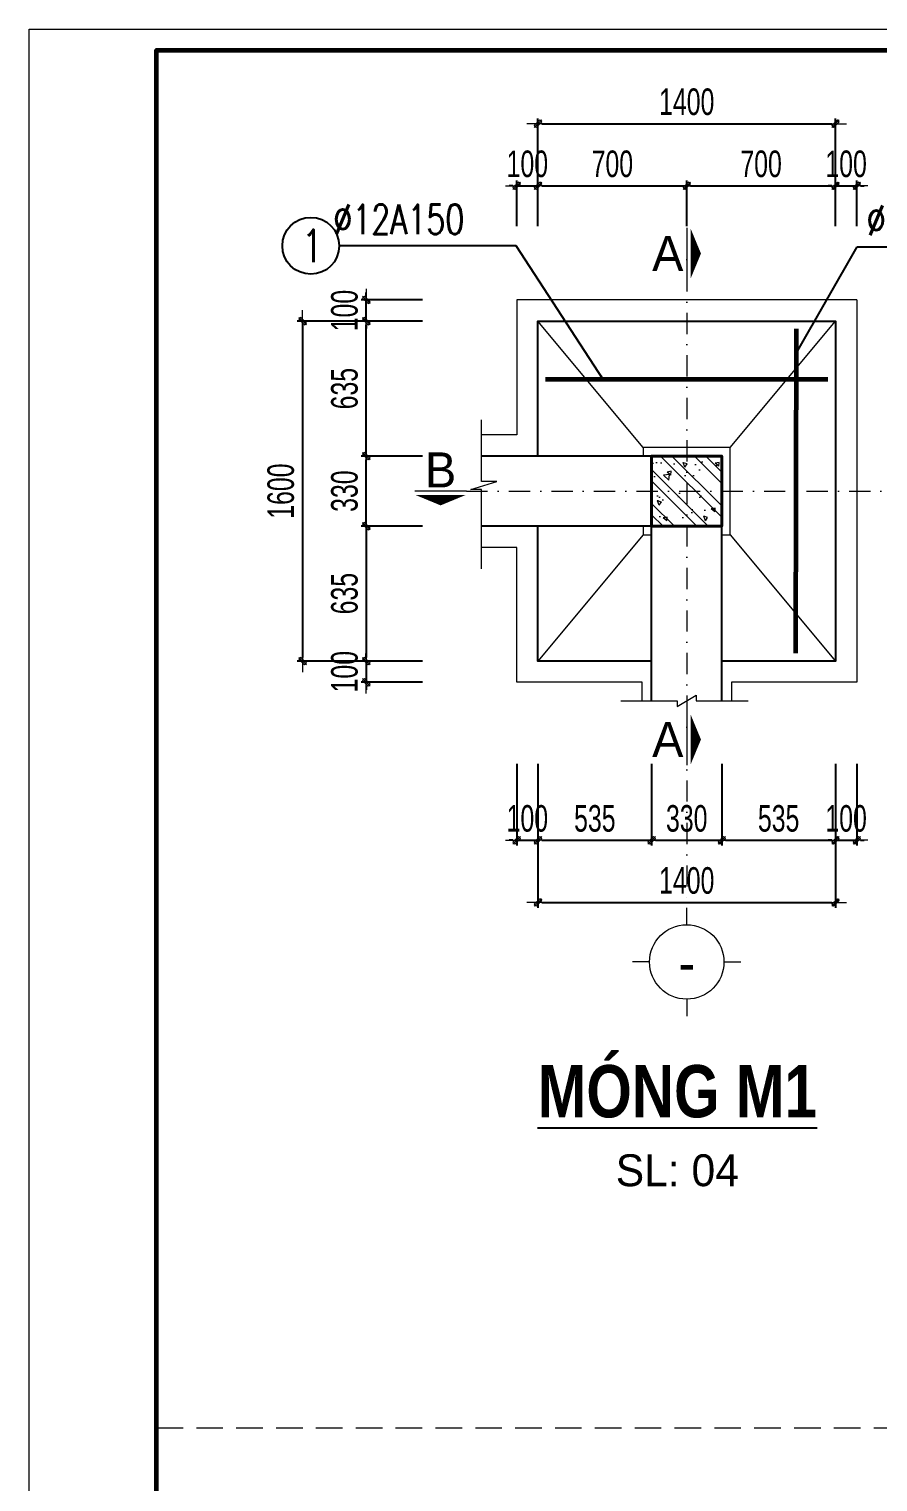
# Model space of a CAD drawing. Header units: millimetres. Extents: x -182770 to 489476, y -561170 to -280028.
# Drawn here: x -71050 to -67055, y -519428 to -512589 of the extents above; entities that cross this region are included whole.
import ezdxf
from ezdxf.enums import TextEntityAlignment as Align

# ---------------------------------------------------------------- set-up
doc = ezdxf.new("R2010")
doc.units = ezdxf.units.MM
doc.header["$MEASUREMENT"] = 0
doc.header["$PDMODE"] = 32
doc.linetypes.add('DASHDOT', pattern=[1, 0.5, -0.25, 0, -0.25])
doc.linetypes.add('HIDDEN', pattern=[0.375, 0.25, -0.125])
doc.layers.get('Defpoints').update_dxf_attribs({"color": 1})
for name, color, linetype, lineweight in [('Khungten_LCDI', 7, 'Continuous', 5), ('LC Dim', 8, 'Continuous', 18), ('LC Hatch', 252, 'Continuous', 9), ('LC ISO', 153, 'Continuous', 13), ('LC Khac', 4, 'Continuous', 9), ('LC MANH DUT', 35, 'HIDDEN', 5), ('LC Net dam2', 6, 'Continuous', 40), ('LC Net dam3', 1, 'Continuous', 60), ('LC Net manh', 133, 'Continuous', 5), ('LC Net thay', 63, 'Continuous', 25), ('LC Net truc', 79, 'DASHDOT', 13), ('LC Text1', 3, 'Continuous', 20), ('LC Text2', 7, 'Continuous', 25)]:
    doc.layers.add(name, color=color, linetype=linetype, lineweight=lineweight)
doc.styles.add('HOATBIF', font='hoatbif.shx', dxfattribs={"width": 0.7})
doc.styles.add('Khungten', font='VHAVAN.TTF', dxfattribs={"width": 0.9, "height": 5000})
doc.styles.add('LC 1', font='VHAVANB.TTF')
doc.styles.add('LC 3', font='vnsimli.shx', dxfattribs={"width": 0.75})
doc.styles.add('LC3', font='VHARIALB.TTF', dxfattribs={"width": 0.8})
doc.styles.add('Title', font='VHBLACK.TTF', dxfattribs={"width": 0.8})
doc.dimstyles.new('1-100(1-50)', dxfattribs={"dimscale": 50, "dimtxt": 2.5, "dimasz": 0.35, "dimexe": 0.5, "dimexo": 0, "dimgap": 0.8, "dimtad": 1, "dimdec": 0, "dimzin": 0, "dimdsep": 46, "dimtxsty": 'HOATBIF', "dimblk1": 'DOT', "dimblk2": 'DOT', "dimsah": 1, "dimcen": -1, "dimdle": 1, "dimclrd": 256, "dimclre": 256, "dimclrt": 4, "dimadec": 3, "dimazin": 2, "dimtfac": 0.333333, "dimtdec": 0, "dimtix": 1, "dimtmove": 2, "dimatfit": 3, "dimldrblk": 'DOT', "dimfxl": 1, "dimtvp": 0.833333, "dimtolj": 1, "dimtzin": 0, "dimarcsym": 0})

# ---------------------------------------------------------------- blocks, each defined once
blk = doc.blocks.new('lcdi fix')
at = {"layer": 'Defpoints', "lineweight": 0}
blk.add_lwpolyline([(-1200, -14850), (-1200, 14850), (40800, 14850), (40800, -14850)], close=True, dxfattribs=at)
at = {"layer": 'Khungten_LCDI', "color": 5, "lineweight": 60}
blk.add_lwpolyline([(0, -14650), (0, 14650), (40600, 14650), (40600, -14650)], close=True, dxfattribs=at)
at = {"color": 7, "style": 'Khungten', "width": 0.8}
for tag, p in [('REVISION', (39499, -10746)), ('NGAYHT', (39546, -11609))]:
    blk.add_attdef(tag, text='', height=200, dxfattribs=at).set_placement(p, align=Align.CENTER)
at = {"layer": 'LC Text1', "color": 3, "style": 'LC 1', "width": 1.834006}
for tag, p, p2 in [('TENBANVE1', (36913, -8886), (40339, -8886)), ('TENBANVE2', (36913, -9562), (40339, -9562))]:
    blk.add_attdef(tag, text='', height=250, dxfattribs=at).set_placement(p, p2, align=Align.FIT)
at = {"layer": 'LC Text1', "style": 'Title', "width": 0.7}
blk.add_attdef('SOBANVE', text='', height=250, dxfattribs=at).set_placement((39562, -13896), align=Align.CENTER)
blk = doc.blocks.new('TIEUDE1')
at = {"layer": 'LC Text2', "color": 7, "style": 'LC 1'}
blk.add_attdef('TIªU§Ò', text='', height=5, dxfattribs=at).set_placement((0, 0), align=Align.BOTTOM_CENTER)
blk.add_attdef('TL', text='', height=3, dxfattribs=at).set_placement((0, -2), align=Align.TOP_CENTER)
blk = doc.blocks.new('DOT')
at = {"layer": 'LC Dim'}
blk.add_line((-3, 0), (3, 0), dxfattribs=at)
at = {"layer": 'LC Dim', "color": 4}
blk.add_line((-1, -1), (1, 1), dxfattribs=at)
blk.add_lwpolyline([(0.5, 1), (-1, -0.5), (-0.5, -1), (1, 0.5)], close=True, dxfattribs=at)
blk = doc.blocks.new('*D458')
at = {"layer": 'Defpoints', "color": 0, "ltscale": 2, "transparency": 16777216}
for p in [(-68754.9, -516048.1), (-68654.9, -516048.1), (-68654.9, -516407.7)]:
    blk.add_point(p, dxfattribs=at)
at = {"layer": 'LC Dim', "lineweight": -2, "ltscale": 2, "transparency": 16777216}
for p, q in [((-68754.9, -516048.1), (-68754.9, -516432.7)), ((-68654.9, -516048.1), (-68654.9, -516432.7)), ((-68772.4, -516407.7), (-68789.9, -516407.7)), ((-68754.9, -516407.7), (-68654.9, -516407.7)), ((-68637.4, -516407.7), (-68619.9, -516407.7))]:
    blk.add_line(p, q, dxfattribs=at)
at = {"layer": 'LC Dim', "lineweight": -2, "ltscale": 2, "transparency": 16777216, "xscale": 17.5, "yscale": 17.5, "zscale": 17.5}
blk.add_blockref('DOT', (-68754.9, -516407.7), dxfattribs=at)
at = {"layer": 'LC Dim', "lineweight": -2, "ltscale": 2, "transparency": 16777216, "xscale": 17.5, "yscale": 17.5, "zscale": 17.5, "rotation": 180}
blk.add_blockref('DOT', (-68654.9, -516407.7), dxfattribs=at)
at = {"layer": 'LC Dim', "color": 4, "ltscale": 2, "transparency": 16777216, "insert": (-68704.9, -516305.2), "char_height": 125, "attachment_point": 5, "style": 'HOATBIF'}
blk.add_mtext('\\A1;100', dxfattribs=at)
blk = doc.blocks.new('_Dot')
at = {"color": 0, "linetype": 'ByBlock', "lineweight": -2}
blk.add_line((-0.5, 0), (-1, 0), dxfattribs=at)
at = {"color": 0, "linetype": 'ByBlock', "const_width": 0.5}
blk.add_lwpolyline([(-0.25, 0, 1), (0.25, 0, 1)], format="xyb", close=True, dxfattribs=at)
blk = doc.blocks.new('*D459')
at = {"layer": 'Defpoints', "color": 0, "transparency": 16777216}
for p in [(-68654.9, -516048.1), (-68119.9, -516048.1), (-68119.9, -516407.7)]:
    blk.add_point(p, dxfattribs=at)
at = {"layer": 'LC Dim', "lineweight": -2, "transparency": 16777216}
for p, q in [((-68654.9, -516048.1), (-68654.9, -516432.7)), ((-68119.9, -516048.1), (-68119.9, -516432.7)), ((-68637.4, -516407.7), (-68137.4, -516407.7))]:
    blk.add_line(p, q, dxfattribs=at)
at = {"layer": 'LC Dim', "lineweight": -2, "transparency": 16777216, "xscale": 17.5, "yscale": 17.5, "zscale": 17.5, "rotation": 180}
blk.add_blockref('DOT', (-68654.9, -516407.7), dxfattribs=at)
at = {"layer": 'LC Dim', "lineweight": -2, "transparency": 16777216, "xscale": 17.5, "yscale": 17.5, "zscale": 17.5}
blk.add_blockref('DOT', (-68119.9, -516407.7), dxfattribs=at)
at = {"layer": 'LC Dim', "color": 4, "transparency": 16777216, "insert": (-68387.4, -516305.2), "char_height": 125, "attachment_point": 5, "style": 'HOATBIF'}
blk.add_mtext('\\A1;535', dxfattribs=at)
blk = doc.blocks.new('*D460')
at = {"layer": 'Defpoints', "color": 0, "transparency": 16777216}
for p in [(-67789.9, -516048.1), (-67254.9, -516048.1), (-67254.9, -516407.7)]:
    blk.add_point(p, dxfattribs=at)
at = {"layer": 'LC Dim', "lineweight": -2, "transparency": 16777216}
for p, q in [((-67789.9, -516048.1), (-67789.9, -516432.7)), ((-67254.9, -516048.1), (-67254.9, -516432.7)), ((-67772.4, -516407.7), (-67272.4, -516407.7))]:
    blk.add_line(p, q, dxfattribs=at)
at = {"layer": 'LC Dim', "lineweight": -2, "transparency": 16777216, "xscale": 17.5, "yscale": 17.5, "zscale": 17.5, "rotation": 180}
blk.add_blockref('DOT', (-67789.9, -516407.7), dxfattribs=at)
at = {"layer": 'LC Dim', "lineweight": -2, "transparency": 16777216, "xscale": 17.5, "yscale": 17.5, "zscale": 17.5}
blk.add_blockref('DOT', (-67254.9, -516407.7), dxfattribs=at)
at = {"layer": 'LC Dim', "color": 4, "transparency": 16777216, "insert": (-67522.4, -516305.2), "char_height": 125, "attachment_point": 5, "style": 'HOATBIF'}
blk.add_mtext('\\A1;535', dxfattribs=at)
blk = doc.blocks.new('*D461')
at = {"layer": 'Defpoints', "color": 0, "transparency": 16777216}
for p in [(-67254.9, -516048.1), (-67154.9, -516048.1), (-67154.9, -516407.7)]:
    blk.add_point(p, dxfattribs=at)
at = {"layer": 'LC Dim', "lineweight": -2, "transparency": 16777216}
for p, q in [((-67254.9, -516048.1), (-67254.9, -516432.7)), ((-67154.9, -516048.1), (-67154.9, -516432.7)), ((-67272.4, -516407.7), (-67289.9, -516407.7)), ((-67254.9, -516407.7), (-67154.9, -516407.7)), ((-67137.4, -516407.7), (-67119.9, -516407.7))]:
    blk.add_line(p, q, dxfattribs=at)
at = {"layer": 'LC Dim', "lineweight": -2, "transparency": 16777216, "xscale": 17.5, "yscale": 17.5, "zscale": 17.5}
blk.add_blockref('DOT', (-67254.9, -516407.7), dxfattribs=at)
at = {"layer": 'LC Dim', "lineweight": -2, "transparency": 16777216, "xscale": 17.5, "yscale": 17.5, "zscale": 17.5, "rotation": 180}
blk.add_blockref('DOT', (-67154.9, -516407.7), dxfattribs=at)
at = {"layer": 'LC Dim', "color": 4, "transparency": 16777216, "insert": (-67204.9, -516305.2), "char_height": 125, "attachment_point": 5, "style": 'HOATBIF'}
blk.add_mtext('\\A1;100', dxfattribs=at)
blk = doc.blocks.new('*D462')
at = {"layer": 'Defpoints', "color": 0, "transparency": 16777216}
for p in [(-68654.9, -516048.1), (-67254.9, -516048.1), (-67254.9, -516699.9)]:
    blk.add_point(p, dxfattribs=at)
at = {"layer": 'LC Dim', "lineweight": -2, "transparency": 16777216}
for p, q in [((-68654.9, -516048.1), (-68654.9, -516724.9)), ((-67254.9, -516048.1), (-67254.9, -516724.9)), ((-68637.4, -516699.9), (-67272.4, -516699.9))]:
    blk.add_line(p, q, dxfattribs=at)
at = {"layer": 'LC Dim', "lineweight": -2, "transparency": 16777216, "xscale": 17.5, "yscale": 17.5, "zscale": 17.5, "rotation": 180}
blk.add_blockref('DOT', (-68654.9, -516699.9), dxfattribs=at)
at = {"layer": 'LC Dim', "lineweight": -2, "transparency": 16777216, "xscale": 17.5, "yscale": 17.5, "zscale": 17.5}
blk.add_blockref('DOT', (-67254.9, -516699.9), dxfattribs=at)
at = {"layer": 'LC Dim', "color": 4, "transparency": 16777216, "insert": (-67954.9, -516597.4), "char_height": 125, "attachment_point": 5, "style": 'HOATBIF'}
blk.add_mtext('\\A1;1400', dxfattribs=at)
blk = doc.blocks.new('*D464')
at = {"layer": 'Defpoints', "color": 0, "ltscale": 2, "transparency": 16777216}
for p in [(-68654.9, -513326.4), (-68754.9, -513516.1), (-68654.9, -513516.1)]:
    blk.add_point(p, dxfattribs=at)
at = {"layer": 'LC Dim', "lineweight": -2, "ltscale": 2, "transparency": 16777216}
for p, q in [((-68772.4, -513326.4), (-68789.9, -513326.4)), ((-68754.9, -513516.1), (-68754.9, -513301.4)), ((-68754.9, -513326.4), (-68654.9, -513326.4)), ((-68654.9, -513516.1), (-68654.9, -513301.4)), ((-68637.4, -513326.4), (-68619.9, -513326.4))]:
    blk.add_line(p, q, dxfattribs=at)
at = {"layer": 'LC Dim', "lineweight": -2, "ltscale": 2, "transparency": 16777216, "xscale": 17.5, "yscale": 17.5, "zscale": 17.5}
blk.add_blockref('DOT', (-68754.9, -513326.4), dxfattribs=at)
at = {"layer": 'LC Dim', "lineweight": -2, "ltscale": 2, "transparency": 16777216, "xscale": 17.5, "yscale": 17.5, "zscale": 17.5, "rotation": 180}
blk.add_blockref('DOT', (-68654.9, -513326.4), dxfattribs=at)
at = {"layer": 'LC Dim', "color": 4, "ltscale": 2, "transparency": 16777216, "insert": (-68704.9, -513223.9), "char_height": 125, "attachment_point": 5, "style": 'HOATBIF'}
blk.add_mtext('\\A1;100', dxfattribs=at)
blk = doc.blocks.new('*D465')
at = {"layer": 'Defpoints', "color": 0, "transparency": 16777216}
for p in [(-67954.9, -513326.4), (-68654.9, -513516.1), (-67954.9, -513516.1)]:
    blk.add_point(p, dxfattribs=at)
at = {"layer": 'LC Dim', "lineweight": -2, "transparency": 16777216}
for p, q in [((-68654.9, -513516.1), (-68654.9, -513301.4)), ((-68637.4, -513326.4), (-67972.4, -513326.4)), ((-67954.9, -513516.1), (-67954.9, -513301.4))]:
    blk.add_line(p, q, dxfattribs=at)
at = {"layer": 'LC Dim', "lineweight": -2, "transparency": 16777216, "xscale": 17.5, "yscale": 17.5, "zscale": 17.5, "rotation": 180}
blk.add_blockref('DOT', (-68654.9, -513326.4), dxfattribs=at)
at = {"layer": 'LC Dim', "lineweight": -2, "transparency": 16777216, "xscale": 17.5, "yscale": 17.5, "zscale": 17.5}
blk.add_blockref('DOT', (-67954.9, -513326.4), dxfattribs=at)
at = {"layer": 'LC Dim', "color": 4, "transparency": 16777216, "insert": (-68304.9, -513223.9), "char_height": 125, "attachment_point": 5, "style": 'HOATBIF'}
blk.add_mtext('\\A1;700', dxfattribs=at)
blk = doc.blocks.new('*D466')
at = {"layer": 'Defpoints', "color": 0, "transparency": 16777216}
for p in [(-67254.9, -513326.4), (-67954.9, -513516.1), (-67254.9, -513516.1)]:
    blk.add_point(p, dxfattribs=at)
at = {"layer": 'LC Dim', "lineweight": -2, "transparency": 16777216}
for p, q in [((-67954.9, -513516.1), (-67954.9, -513301.4)), ((-67937.4, -513326.4), (-67272.4, -513326.4)), ((-67254.9, -513516.1), (-67254.9, -513301.4))]:
    blk.add_line(p, q, dxfattribs=at)
at = {"layer": 'LC Dim', "lineweight": -2, "transparency": 16777216, "xscale": 17.5, "yscale": 17.5, "zscale": 17.5, "rotation": 180}
blk.add_blockref('DOT', (-67954.9, -513326.4), dxfattribs=at)
at = {"layer": 'LC Dim', "lineweight": -2, "transparency": 16777216, "xscale": 17.5, "yscale": 17.5, "zscale": 17.5}
blk.add_blockref('DOT', (-67254.9, -513326.4), dxfattribs=at)
at = {"layer": 'LC Dim', "color": 4, "transparency": 16777216, "insert": (-67604.9, -513223.9), "char_height": 125, "attachment_point": 5, "style": 'HOATBIF'}
blk.add_mtext('\\A1;700', dxfattribs=at)
blk = doc.blocks.new('*D467')
at = {"layer": 'Defpoints', "color": 0, "transparency": 16777216}
for p in [(-67154.9, -513326.4), (-67254.9, -513516.1), (-67154.9, -513516.1)]:
    blk.add_point(p, dxfattribs=at)
at = {"layer": 'LC Dim', "lineweight": -2, "transparency": 16777216}
for p, q in [((-67272.4, -513326.4), (-67289.9, -513326.4)), ((-67254.9, -513516.1), (-67254.9, -513301.4)), ((-67254.9, -513326.4), (-67154.9, -513326.4)), ((-67154.9, -513516.1), (-67154.9, -513301.4)), ((-67137.4, -513326.4), (-67119.9, -513326.4))]:
    blk.add_line(p, q, dxfattribs=at)
at = {"layer": 'LC Dim', "lineweight": -2, "transparency": 16777216, "xscale": 17.5, "yscale": 17.5, "zscale": 17.5}
blk.add_blockref('DOT', (-67254.9, -513326.4), dxfattribs=at)
at = {"layer": 'LC Dim', "lineweight": -2, "transparency": 16777216, "xscale": 17.5, "yscale": 17.5, "zscale": 17.5, "rotation": 180}
blk.add_blockref('DOT', (-67154.9, -513326.4), dxfattribs=at)
at = {"layer": 'LC Dim', "color": 4, "transparency": 16777216, "insert": (-67204.9, -513223.9), "char_height": 125, "attachment_point": 5, "style": 'HOATBIF'}
blk.add_mtext('\\A1;100', dxfattribs=at)
blk = doc.blocks.new('*D468')
at = {"layer": 'Defpoints', "color": 0, "transparency": 16777216}
for p in [(-67254.9, -513034.2), (-68654.9, -513516.1), (-67254.9, -513516.1)]:
    blk.add_point(p, dxfattribs=at)
at = {"layer": 'LC Dim', "lineweight": -2, "transparency": 16777216}
for p, q in [((-68654.9, -513516.1), (-68654.9, -513009.2)), ((-68637.4, -513034.2), (-67272.4, -513034.2)), ((-67254.9, -513516.1), (-67254.9, -513009.2))]:
    blk.add_line(p, q, dxfattribs=at)
at = {"layer": 'LC Dim', "lineweight": -2, "transparency": 16777216, "xscale": 17.5, "yscale": 17.5, "zscale": 17.5, "rotation": 180}
blk.add_blockref('DOT', (-68654.9, -513034.2), dxfattribs=at)
at = {"layer": 'LC Dim', "lineweight": -2, "transparency": 16777216, "xscale": 17.5, "yscale": 17.5, "zscale": 17.5}
blk.add_blockref('DOT', (-67254.9, -513034.2), dxfattribs=at)
at = {"layer": 'LC Dim', "color": 4, "transparency": 16777216, "insert": (-67954.9, -512931.7), "char_height": 125, "attachment_point": 5, "style": 'HOATBIF'}
blk.add_mtext('\\A1;1400', dxfattribs=at)
blk = doc.blocks.new('*D469')
at = {"layer": 'Defpoints', "color": 0, "transparency": 16777216}
for p in [(-68119.9, -516048.1), (-67789.9, -516048.1), (-67789.9, -516407.7)]:
    blk.add_point(p, dxfattribs=at)
at = {"layer": 'LC Dim', "lineweight": -2, "transparency": 16777216}
for p, q in [((-68119.9, -516048.1), (-68119.9, -516432.7)), ((-67789.9, -516048.1), (-67789.9, -516432.7)), ((-68102.4, -516407.7), (-67807.4, -516407.7))]:
    blk.add_line(p, q, dxfattribs=at)
at = {"layer": 'LC Dim', "lineweight": -2, "transparency": 16777216, "xscale": 17.5, "yscale": 17.5, "zscale": 17.5, "rotation": 180}
blk.add_blockref('DOT', (-68119.9, -516407.7), dxfattribs=at)
at = {"layer": 'LC Dim', "lineweight": -2, "transparency": 16777216, "xscale": 17.5, "yscale": 17.5, "zscale": 17.5}
blk.add_blockref('DOT', (-67789.9, -516407.7), dxfattribs=at)
at = {"layer": 'LC Dim', "color": 4, "transparency": 16777216, "insert": (-67954.9, -516305.2), "char_height": 125, "attachment_point": 5, "style": 'HOATBIF'}
blk.add_mtext('\\A1;330', dxfattribs=at)
blk = doc.blocks.new('*D470')
at = {"layer": 'Defpoints', "color": 0, "transparency": 16777216}
for p in [(-69462.6, -514598.9), (-69198, -514598.9), (-69198, -514928.9)]:
    blk.add_point(p, dxfattribs=at)
at = {"layer": 'LC Dim', "lineweight": -2, "transparency": 16777216}
for p, q in [((-69198, -514598.9), (-69487.6, -514598.9)), ((-69462.6, -514911.4), (-69462.6, -514616.4)), ((-69198, -514928.9), (-69487.6, -514928.9))]:
    blk.add_line(p, q, dxfattribs=at)
at = {"layer": 'LC Dim', "lineweight": -2, "transparency": 16777216, "xscale": 17.5, "yscale": 17.5, "zscale": 17.5}
for p, rotation in [((-69462.6, -514598.9), 90), ((-69462.6, -514928.9), 270)]:
    blk.add_blockref('DOT', p, dxfattribs=dict(at, rotation=rotation))
at = {"layer": 'LC Dim', "color": 4, "transparency": 16777216, "insert": (-69565.1, -514763.9), "char_height": 125, "attachment_point": 5, "rotation": 90, "style": 'HOATBIF'}
blk.add_mtext('\\A1;330', dxfattribs=at)
blk = doc.blocks.new('*D471')
at = {"layer": 'Defpoints', "color": 0, "transparency": 16777216}
for p in [(-69462.6, -513863.9), (-69198, -513863.9), (-69198, -513963.9)]:
    blk.add_point(p, dxfattribs=at)
at = {"layer": 'LC Dim', "lineweight": -2, "transparency": 16777216}
for p, q in [((-69198, -513863.9), (-69487.6, -513863.9)), ((-69462.6, -513846.4), (-69462.6, -513828.9)), ((-69462.6, -513963.9), (-69462.6, -513863.9)), ((-69198, -513963.9), (-69487.6, -513963.9)), ((-69462.6, -513981.4), (-69462.6, -513998.9))]:
    blk.add_line(p, q, dxfattribs=at)
at = {"layer": 'LC Dim', "lineweight": -2, "transparency": 16777216, "xscale": 17.5, "yscale": 17.5, "zscale": 17.5}
for p, rotation in [((-69462.6, -513863.9), 270), ((-69462.6, -513963.9), 90)]:
    blk.add_blockref('DOT', p, dxfattribs=dict(at, rotation=rotation))
at = {"layer": 'LC Dim', "color": 4, "transparency": 16777216, "insert": (-69565.1, -513913.9), "char_height": 125, "attachment_point": 5, "rotation": 90, "style": 'HOATBIF'}
blk.add_mtext('\\A1;100', dxfattribs=at)
blk = doc.blocks.new('TTRUC')
at = {"layer": 'LC ISO'}
for p, q in [((0, 6.95), (0, 10.13)), ((-6.95, 0), (-10.13, 0)), ((6.95, 0), (10.13, 0)), ((0, -6.95), (0, -10.13))]:
    blk.add_line(p, q, dxfattribs=at)
at = {"layer": 'LC Net manh'}
blk.add_circle((0, 0), 6.95, dxfattribs=at)
blk = doc.blocks.new('*D408')
at = {"layer": 'Defpoints', "color": 0, "transparency": 16777216}
for p in [(-69462.6, -513963.9), (-69198, -513963.9), (-69198, -514598.9)]:
    blk.add_point(p, dxfattribs=at)
at = {"layer": 'LC Dim', "lineweight": -2, "transparency": 16777216}
for p, q in [((-69198, -513963.9), (-69487.6, -513963.9)), ((-69462.6, -514581.4), (-69462.6, -513981.4)), ((-69198, -514598.9), (-69487.6, -514598.9))]:
    blk.add_line(p, q, dxfattribs=at)
at = {"layer": 'LC Dim', "lineweight": -2, "transparency": 16777216, "xscale": 17.5, "yscale": 17.5, "zscale": 17.5}
for p, rotation in [((-69462.6, -513963.9), 90), ((-69462.6, -514598.9), 270)]:
    blk.add_blockref('DOT', p, dxfattribs=dict(at, rotation=rotation))
at = {"layer": 'LC Dim', "color": 4, "transparency": 16777216, "insert": (-69565.1, -514281.4), "char_height": 125, "attachment_point": 5, "rotation": 90, "style": 'HOATBIF'}
blk.add_mtext('\\A1;635', dxfattribs=at)
blk = doc.blocks.new('*D409')
at = {"layer": 'Defpoints', "color": 0, "transparency": 16777216}
for p in [(-69198, -514928.9), (-69462.6, -515563.9), (-69198, -515563.9)]:
    blk.add_point(p, dxfattribs=at)
at = {"layer": 'LC Dim', "lineweight": -2, "transparency": 16777216}
for p, q in [((-69198, -514928.9), (-69487.6, -514928.9)), ((-69462.6, -514946.4), (-69462.6, -515546.4)), ((-69198, -515563.9), (-69487.6, -515563.9))]:
    blk.add_line(p, q, dxfattribs=at)
at = {"layer": 'LC Dim', "lineweight": -2, "transparency": 16777216, "xscale": 17.5, "yscale": 17.5, "zscale": 17.5}
for p, rotation in [((-69462.6, -514928.9), 90), ((-69462.6, -515563.9), 270)]:
    blk.add_blockref('DOT', p, dxfattribs=dict(at, rotation=rotation))
at = {"layer": 'LC Dim', "color": 4, "transparency": 16777216, "insert": (-69565.1, -515246.4), "char_height": 125, "attachment_point": 5, "rotation": 90, "style": 'HOATBIF'}
blk.add_mtext('\\A1;635', dxfattribs=at)
blk = doc.blocks.new('*D410')
at = {"layer": 'Defpoints', "color": 0, "transparency": 16777216}
for p in [(-69198, -515563.9), (-69462.6, -515663.9), (-69198, -515663.9)]:
    blk.add_point(p, dxfattribs=at)
at = {"layer": 'LC Dim', "lineweight": -2, "transparency": 16777216}
for p, q in [((-69462.6, -515546.4), (-69462.6, -515528.9)), ((-69198, -515563.9), (-69487.6, -515563.9)), ((-69462.6, -515563.9), (-69462.6, -515663.9)), ((-69198, -515663.9), (-69487.6, -515663.9)), ((-69462.6, -515681.4), (-69462.6, -515698.9))]:
    blk.add_line(p, q, dxfattribs=at)
at = {"layer": 'LC Dim', "lineweight": -2, "transparency": 16777216, "xscale": 17.5, "yscale": 17.5, "zscale": 17.5}
for p, rotation in [((-69462.6, -515563.9), 270), ((-69462.6, -515663.9), 90)]:
    blk.add_blockref('DOT', p, dxfattribs=dict(at, rotation=rotation))
at = {"layer": 'LC Dim', "color": 4, "transparency": 16777216, "insert": (-69565.1, -515613.9), "char_height": 125, "attachment_point": 5, "rotation": 90, "style": 'HOATBIF'}
blk.add_mtext('\\A1;100', dxfattribs=at)
blk = doc.blocks.new('*D411')
at = {"layer": 'Defpoints', "color": 0, "transparency": 16777216}
for p in [(-69198, -513963.9), (-69762.3, -515563.9), (-69198, -515563.9)]:
    blk.add_point(p, dxfattribs=at)
at = {"layer": 'LC Dim', "lineweight": -2, "transparency": 16777216}
for p, q in [((-69198, -513963.9), (-69787.3, -513963.9)), ((-69762.3, -513981.4), (-69762.3, -515546.4)), ((-69198, -515563.9), (-69787.3, -515563.9))]:
    blk.add_line(p, q, dxfattribs=at)
at = {"layer": 'LC Dim', "lineweight": -2, "transparency": 16777216, "xscale": 17.5, "yscale": 17.5, "zscale": 17.5}
for p, rotation in [((-69762.3, -513963.9), 90), ((-69762.3, -515563.9), 270)]:
    blk.add_blockref('DOT', p, dxfattribs=dict(at, rotation=rotation))
at = {"layer": 'LC Dim', "color": 4, "transparency": 16777216, "insert": (-69864.8, -514763.9), "char_height": 125, "attachment_point": 5, "rotation": 90, "style": 'HOATBIF'}
blk.add_mtext('\\A1;1600', dxfattribs=at)

msp = doc.modelspace()

# ---------------------------------------------------------------- hatches: boundary and pattern name
at = {"layer": 'LC Hatch', "ltscale": 2}
h = msp.add_hatch(dxfattribs=at)
h.set_pattern_fill('BTCT', color=256, scale=30, angle=90)
h.set_pattern_definition([(140, (-135981.2, -433649.43), (18.82564, 215.17805), [22.5, -247.5]), (85, (-135981.2, -433649.43), (-225.65764, -41.6254), [18, -198]), (190.4514, (-135979.64, -433631.5), (-206.83186, 173.5528), [19.12206, -210.34263]), (136.1842, (-136041.2, -433649.43), (49.6557, 320.1723), [33.75, -371.25]), (186.6356, (-136037.07, -433622.75), (-292.2354, 280.3988), [28.6831, -315.5139]), (81.1842, (-136041.2, -433649.43), (-292.2356, 280.3986), [27, -297]), (111, (-136026.2, -433619.43), (120.78567, 179.07212), [22.5, -247.5]), (56, (-136026.2, -433619.43), (-217.545, 72.9946), [18, -198]), (161.4514, (-136016.14, -433604.5), (-96.75915, 252.0668), [19.12206, -210.34263]), (127.5, (-135981.21, -433649.43), (-99.868156, 3.647957), [0, -195.6, 0, -201, 0, -198.75]), (97.5, (-135981.21, -433649.43), (-118.32351, 78.92086), [0, -114.6, 0, -191.1, 0, -75.75]), (57.5, (-135981.21, -433716.33), (6.76646, 160.14673), [0, -75, 0, -234, 0, -310.5]), (47.5, (-135981.2, -433746.33), (-30.0315, 174.95585), [0, -97.5, 0, -155.4, 0, -220.5]), (135, (-135981.21, -433649.43), (-79.54951, -79.54951), []), (135, (-135981.21, -433596.4), (-79.54951, -79.54951), [])])
h.paths.add_polyline_path([(-68119.9, -514598.9), (-68119.9, -514928.9), (-67789.9, -514928.9), (-67789.9, -514598.9)])

# ---------------------------------------------------------------- linework, layer by layer
at = {"layer": 'LC Khac', "color": 1, "ltscale": 2}
for p, q in [((-67954.9, -513524.2), (-67954.9, -513766.9)), ((-68991.7, -514763.9), (-69234.4, -514763.9)), ((-67954.9, -515811.7), (-67954.9, -516054.4))]:
    msp.add_line(p, q, dxfattribs=at)
for points in [[(-67887.9, -513645.6, 0, 235.7, 0), (-67936.6, -513645.6, 137.5, 137.5, 0)], [(-69113.1, -514831, 0, 235.7, 0), (-69113.1, -514782.2, 137.5, 137.5, 0)], [(-67887.9, -515933, 0, 235.7, 0), (-67936.6, -515933, 137.5, 137.5, 0)]]:
    msp.add_lwpolyline(points, format="xyseb", dxfattribs=at)
at = {"layer": 'LC MANH DUT', "ltscale": 500}
msp.add_line((-70449.6, -519172.9), (-52074.6, -519172.9), dxfattribs=at)
at = {"layer": 'LC Net dam2', "ltscale": 5}
msp.add_lwpolyline([(-68119.9, -514928.9), (-67789.9, -514928.9), (-67789.9, -514598.9), (-68119.9, -514598.9)], close=True, dxfattribs=at)
at = {"layer": 'LC Net dam3'}
for p, q in [((-67441.2, -515527.4), (-67438.5, -513999.5)), ((-67291.7, -514238.2), (-68619, -514238.2))]:
    msp.add_line(p, q, dxfattribs=at)
at = {"layer": 'LC Net manh'}
for p, q in [((-67154.9, -513863.9), (-68754.9, -513863.9)), ((-68754.9, -513863.9), (-68754.9, -514498.9)), ((-67154.9, -513863.9), (-67154.9, -515663.9)), ((-68159.9, -514558.9), (-68654.9, -513963.9)), ((-67749.9, -514558.9), (-67254.9, -513963.9)), ((-68754.9, -514498.9), (-68920.2, -514498.9)), ((-68159.9, -514968.9), (-68654.9, -515563.9)), ((-67749.9, -514968.9), (-67254.9, -515563.9)), ((-67154.9, -515663.9), (-67744.9, -515663.9)), ((-67744.9, -515663.9), (-67744.9, -515751.8))]:
    msp.add_line(p, q, dxfattribs=at)
at = {"layer": 'LC Net manh', "ltscale": 2}
for points in [[(-68920.2, -515129.4), (-68920.2, -514756.2), (-68970.8, -514756.2), (-68848.6, -514718.2), (-68920.2, -514718.2), (-68920.2, -514427.6)], [(-68265.4, -515751.8), (-67999.9, -515751.8), (-67999.9, -515777.7), (-67909.9, -515724.2), (-67909.9, -515751.8), (-67665.4, -515751.8)]]:
    msp.add_lwpolyline(points, dxfattribs=at)
at = {"layer": 'LC Net manh'}
for points in [[(-67789.9, -514968.9), (-67749.9, -514968.9), (-67749.9, -514558.9), (-68159.9, -514558.9), (-68159.9, -514598.9)], [(-68159.9, -514928.9), (-68159.9, -514968.9), (-68119.9, -514968.9)], [(-68164.9, -515751.8), (-68164.9, -515663.9), (-68754.9, -515663.9), (-68754.9, -515028.9), (-68920.2, -515028.9)]]:
    msp.add_lwpolyline(points, dxfattribs=at)
at = {"layer": 'LC Net thay'}
for p, q in [((-68064.9, -514598.9), (-68920.2, -514598.9)), ((-68064.9, -514928.9), (-68920.2, -514928.9)), ((-68119.9, -515751.8), (-68119.9, -514928.9)), ((-67789.9, -515751.8), (-67789.9, -514928.9))]:
    msp.add_line(p, q, dxfattribs=at)
for points in [[(-68654.9, -514598.9), (-68654.9, -513963.9), (-68064.9, -513963.9), (-67254.9, -513963.9), (-67254.9, -515563.9), (-67789.9, -515563.9)], [(-68119.9, -515563.9), (-68654.9, -515563.9), (-68654.9, -514928.9)]]:
    msp.add_lwpolyline(points, dxfattribs=at)
at = {"layer": 'LC Net truc', "ltscale": 200}
for p, q in [((-67954.9, -513524.2), (-67954.9, -516725)), ((-68991.7, -514763.9), (-66788.4, -514763.9))]:
    msp.add_line(p, q, dxfattribs=at)
at = {"layer": 'LC Text2', "ltscale": 100}
msp.add_circle((-69724, -513609), 133.8, dxfattribs=at)

# ---------------------------------------------------------------- block references
at = {"layer": 'LC ISO', "xscale": 25.19610424696835, "yscale": 25.19610424696835, "zscale": 25.19610424696835}
msp.add_blockref('TTRUC', (-67954.9, -516980.3), dxfattribs=at)
at = {"layer": 'LC Net thay', "xscale": 0.5000000000000013, "yscale": 0.5000000000000013, "zscale": 0.5000000000000013}
msp.add_blockref('lcdi fix', (-70449.6, -520013.8), dxfattribs=at)
at = {"layer": 'LC Text2'}
ref = msp.add_blockref('TIEUDE1', (-67999.1, -517785.8), dxfattribs=dict(at, xscale=50.00000000009664, yscale=50.00000000009664, zscale=50.00000000009664))
ref.add_attrib('TIªU§Ò', '%%Umãng m1', dxfattribs={"color": 7, "height": 246.22, "style": 'LC3', "width": 0.8}).set_placement((-67999.1, -517785.8), align=Align.BOTTOM_CENTER)
ref.add_attrib('TL', 'sl: 04', dxfattribs={"color": 7, "height": 150, "style": 'LC 1'}).set_placement((-67999.1, -517885.8), align=Align.TOP_CENTER)

# ---------------------------------------------------------------- texts
at = {"ltscale": 2, "style": 'LC 1'}
for tag, text, p in [('A', 'A', (-68044.2, -513645.6)), ('B', 'B', (-69113.1, -514664.1)), ('A', 'A', (-68044.2, -515933))]:
    msp.add_attdef(tag, text=text, height=165, dxfattribs=at).set_placement(p, align=Align.MIDDLE_CENTER)
at = {"layer": 'LC Text1', "ltscale": 0.2, "style": 'LC 1', "width": 0.9}
msp.add_text('-', height=197.3, dxfattribs=at).set_placement((-67954.9, -517140.8), align=Align.BOTTOM_CENTER)
at = {"layer": 'LC Text2', "linetype": 'ByBlock', "style": 'LC 3', "width": 0.75}
for p in [(-69617.8, -513553.6), (-67107.5, -513558.5)]:
    msp.add_text('%%C12A150', height=138.89, dxfattribs=at).set_placement(p)
at = {"layer": 'LC Text2', "ltscale": 100, "style": 'LC 3', "width": 0.75}
msp.add_text('1', height=152.8, dxfattribs=at).set_placement((-69716.4, -513609), align=Align.MIDDLE_CENTER)

# ---------------------------------------------------------------- dimensions: what is measured, and where the dimension line sits
at = {"layer": 'LC Dim'}
for base, p1, p2, picture, middle in [((-67254.9, -513034.2), (-68654.9, -513516.1), (-67254.9, -513516.1), '*D468', (-67954.9, -512931.7)), ((-67954.9, -513326.4), (-68654.9, -513516.1), (-67954.9, -513516.1), '*D465', (-68304.9, -513223.9)), ((-67254.9, -513326.4), (-67954.9, -513516.1), (-67254.9, -513516.1), '*D466', (-67604.9, -513223.9)), ((-67154.9, -513326.4), (-67254.9, -513516.1), (-67154.9, -513516.1), '*D467', (-67204.9, -513223.9)), ((-68119.9, -516407.7), (-68654.9, -516048.1), (-68119.9, -516048.1), '*D459', (-68387.4, -516305.2)), ((-67254.9, -516699.9), (-68654.9, -516048.1), (-67254.9, -516048.1), '*D462', (-67954.9, -516597.4)), ((-67789.9, -516407.7), (-68119.9, -516048.1), (-67789.9, -516048.1), '*D469', (-67954.9, -516305.2)), ((-67254.9, -516407.7), (-67789.9, -516048.1), (-67254.9, -516048.1), '*D460', (-67522.4, -516305.2)), ((-67154.9, -516407.7), (-67254.9, -516048.1), (-67154.9, -516048.1), '*D461', (-67204.9, -516305.2))]:
    dim = msp.add_linear_dim(base=base, p1=p1, p2=p2, dimstyle='1-100(1-50)', dxfattribs=at)
    dim.commit()
    dim.dimension.update_dxf_attribs({"geometry": picture, "text_midpoint": middle})
at = {"layer": 'LC Dim', "ltscale": 2}
for base, p1, p2, picture, middle in [((-68654.9, -513326.4), (-68754.9, -513516.1), (-68654.9, -513516.1), '*D464', (-68704.9, -513223.9)), ((-68654.9, -516407.7), (-68754.9, -516048.1), (-68654.9, -516048.1), '*D458', (-68704.9, -516305.2))]:
    dim = msp.add_linear_dim(base=base, p1=p1, p2=p2, dimstyle='1-100(1-50)', dxfattribs=at)
    dim.commit()
    dim.dimension.update_dxf_attribs({"geometry": picture, "text_midpoint": middle})
at = {"layer": 'LC Dim'}
for base, p1, p2, picture, middle in [((-69462.6, -513863.9), (-69198, -513963.9), (-69198, -513863.9), '*D471', (-69565.1, -513913.9)), ((-69762.3, -515563.9), (-69198, -513963.9), (-69198, -515563.9), '*D411', (-69864.8, -514763.9)), ((-69462.6, -513963.9), (-69198, -514598.9), (-69198, -513963.9), '*D408', (-69565.1, -514281.4)), ((-69462.6, -514598.9), (-69198, -514928.9), (-69198, -514598.9), '*D470', (-69565.1, -514763.9)), ((-69462.6, -515563.9), (-69198, -514928.9), (-69198, -515563.9), '*D409', (-69565.1, -515246.4)), ((-69462.6, -515663.9), (-69198, -515563.9), (-69198, -515663.9), '*D410', (-69565.1, -515613.9))]:
    dim = msp.add_linear_dim(base=base, p1=p1, p2=p2, angle=90, dimstyle='1-100(1-50)', dxfattribs=at)
    dim.commit()
    dim.dimension.update_dxf_attribs({"geometry": picture, "text_midpoint": middle})

# ---------------------------------------------------------------- leaders
at = {"layer": 'LC Dim', "ltscale": 2}
for points in [[(-68348.4, -514238.2), (-68757.7, -513609), (-69590.2, -513609)], [(-67438.5, -514112.4), (-67152.7, -513614), (-66479.6, -513614)]]:
    msp.add_leader(points, dimstyle='1-100(1-50)', dxfattribs=at)

doc.saveas('drawing.dxf')
